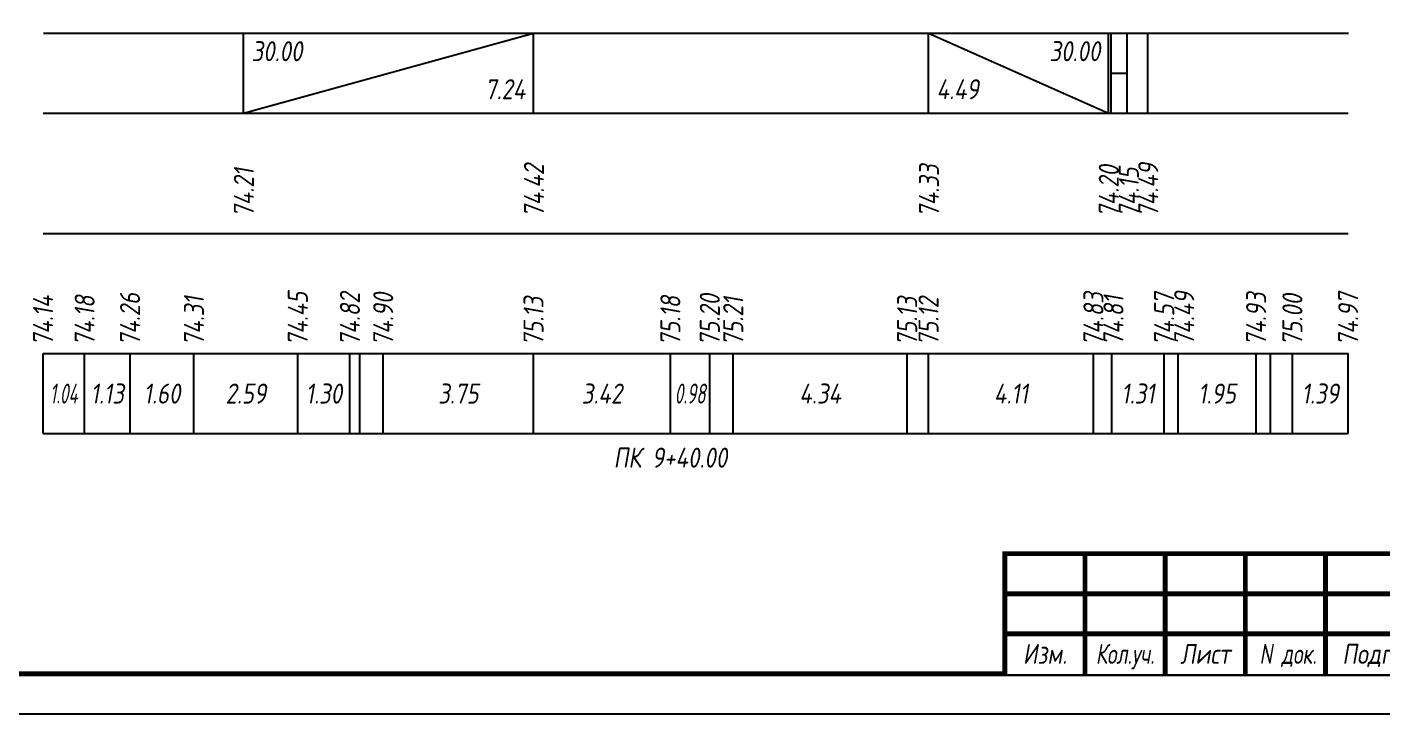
# Model space of a CAD drawing. Extents: x -717 to 1451, y -133302 to 233.
# Drawn here: x 78 to 247, y -14800.4 to -14714.7 of the extents above; entities that cross this region are included whole.
import ezdxf
from ezdxf.enums import TextEntityAlignment as Align

# ---------------------------------------------------------------- set-up
doc = ezdxf.new("R2010")
doc.units = 0
for name, color, linetype in [('Зарамочное оформление', 7, 'Continuous'), ('Код_510', 7, 'Continuous'), ('Код_516', 1, 'Continuous'), ('Подписи поперечников', 7, 'Continuous'), ('Таблица', 7, 'Continuous')]:
    doc.layers.add(name, color=color, linetype=linetype)
doc.styles.add('М', font='romand.shx', dxfattribs={"width": 0.8, "oblique": 10, "height": 2.5})

# ---------------------------------------------------------------- blocks, each defined once
blk = doc.blocks.new('Штамп')
at = {"linetype": 'Continuous'}
blk.add_wipeout([(199.95, -411.25), (384.95, -411.25), (384.95, -426.25), (199.95, -426.25)], dxfattribs=at).dxf.layer = 'Зарамочное оформление'
at = {"layer": 'Зарамочное оформление', "linetype": 'Continuous', "lineweight": -3, "const_width": 0.6, "flags": 128}
for points in [[(199.95, -426.25), (199.95, -411.25), (384.95, -411.25)], [(209.95, -411.25), (209.95, -426.25)], [(219.95, -411.25), (219.95, -426.25)], [(229.95, -411.25), (229.95, -426.25)], [(239.95, -411.25), (239.95, -426.25)], [(199.95, -416.25), (264.95, -416.25)], [(199.95, -421.25), (264.95, -421.25)]]:
    blk.add_lwpolyline(points, dxfattribs=at)
at = {"layer": 'Зарамочное оформление', "linetype": 'Continuous', "style": 'М', "oblique": 10}
for s, width, p in [('Изм.', 0.8, (204.95, -423.75)), ('Кол.уч.', 0.7, (214.95, -423.75)), ('Лист', 0.8, (224.95, -423.75)), ('N док.', 0.7, (235.28, -423.75)), ('Подпись', 0.8, (247.45, -423.75))]:
    blk.add_text(s, height=2.5, dxfattribs=dict(at, width=width)).set_placement(p, align=Align.MIDDLE_CENTER)
blk = doc.blocks.new('шифр')
blk.add_blockref('Штамп', (0, -14429))

msp = doc.modelspace()

# ---------------------------------------------------------------- linework, layer by layer
at = {"flags": 128}
msp.add_lwpolyline([(-30.054, -14800.421), (389.946, -14800.421), (389.946, -14503.421), (-30.054, -14503.421)], close=True, dxfattribs=at)
at = {"const_width": 0.6, "flags": 128}
msp.add_lwpolyline([(-10.054, -14795.421), (384.946, -14795.421), (384.946, -14508.421), (-10.054, -14508.421)], close=True, dxfattribs=at)
at = {"layer": 'Код_510'}
for p, q in [((79.946, -14765.421), (79.946, -14755.421)), ((85.131, -14765.421), (85.131, -14755.421)), ((90.795, -14765.421), (90.795, -14755.421)), ((98.774, -14765.421), (98.774, -14755.421)), ((111.732, -14765.421), (111.732, -14755.421)), ((118.235, -14765.421), (118.235, -14755.421)), ((119.475, -14765.421), (119.475, -14755.421)), ((122.387, -14765.421), (122.387, -14755.421)), ((141.138, -14765.421), (141.138, -14755.421)), ((158.218, -14765.421), (158.218, -14755.421)), ((163.134, -14765.421), (163.134, -14755.421)), ((166.059, -14765.421), (166.059, -14755.421)), ((187.755, -14765.421), (187.755, -14755.421)), ((190.426, -14765.421), (190.426, -14755.421)), ((211, -14765.421), (211, -14755.421)), ((213.283, -14765.421), (213.283, -14755.421)), ((219.823, -14765.421), (219.823, -14755.421)), ((221.558, -14765.421), (221.558, -14755.421)), ((231.291, -14765.421), (231.291, -14755.421)), ((233.077, -14765.421), (233.077, -14755.421)), ((235.822, -14765.421), (235.822, -14755.421)), ((242.781, -14765.421), (242.781, -14755.421))]:
    msp.add_line(p, q, dxfattribs=at)
at = {"layer": 'Код_516'}
for p, q in [((104.946, -14725.421), (104.946, -14715.421)), ((104.946, -14725.421), (141.138, -14715.421)), ((141.138, -14725.421), (141.138, -14715.421)), ((190.426, -14725.421), (190.426, -14715.421)), ((190.426, -14715.421), (212.86, -14725.421)), ((212.86, -14725.421), (212.86, -14715.421)), ((213.22, -14725.421), (213.22, -14715.421)), ((215.22, -14725.421), (215.22, -14715.421)), ((217.781, -14725.421), (217.781, -14715.421)), ((213.22, -14720.421), (215.22, -14720.421))]:
    msp.add_line(p, q, dxfattribs=at)
at = {"layer": 'Таблица'}
for p, q in [((80, -14715.421), (242.835, -14715.421)), ((79.946, -14725.421), (242.781, -14725.421)), ((79.946, -14740.421), (242.781, -14740.421)), ((79.946, -14755.421), (242.781, -14755.421)), ((79.946, -14765.421), (242.781, -14765.421))]:
    msp.add_line(p, q, dxfattribs=at)

# ---------------------------------------------------------------- texts
at = {"layer": 'Код_510', "style": 'М', "oblique": 10, "width": 0.8}
for s, p in [('74.14', (79.946, -14754.421)), ('74.18', (85.131, -14754.421)), ('74.26', (90.795, -14754.421)), ('74.31', (98.774, -14754.421)), ('74.45', (111.732, -14754.421)), ('74.82', (118.235, -14754.421)), ('74.90', (122.387, -14754.421)), ('75.13', (141.138, -14754.421)), ('75.18', (158.218, -14754.421)), ('75.20', (163.134, -14754.421)), ('75.21', (166.059, -14754.421)), ('75.13', (187.755, -14754.421)), ('75.12', (190.426, -14754.421)), ('74.83', (211, -14754.421)), ('74.81', (213.5, -14754.421)), ('74.57', (219.823, -14754.421)), ('74.49', (222.323, -14754.421)), ('74.93', (231.291, -14754.421)), ('75.00', (235.822, -14754.421)), ('74.97', (242.781, -14754.421))]:
    msp.add_text(s, height=2.5, rotation=90, dxfattribs=at).set_placement(p, align=Align.MIDDLE_LEFT)
at = {"layer": 'Код_510', "style": 'М', "oblique": 10}
for s, width, p in [('1.04', 0.6, (82.538, -14760.421)), ('1.13', 0.8, (87.963, -14760.421)), ('1.60', 0.8, (94.784, -14760.421)), ('2.59', 0.8, (105.253, -14760.421)), ('1.30', 0.8, (114.984, -14760.421)), ('3.75', 0.8, (131.763, -14760.421)), ('3.42', 0.8, (149.678, -14760.421)), ('0.98', 0.6, (160.676, -14760.421)), ('4.34', 0.8, (176.907, -14760.421)), ('4.11', 0.8, (200.713, -14760.421)), ('1.31', 0.8, (216.553, -14760.421)), ('1.95', 0.8, (226.424, -14760.421)), ('1.39', 0.8, (239.302, -14760.421))]:
    msp.add_text(s, height=2.5, dxfattribs=dict(at, width=width)).set_placement(p, align=Align.MIDDLE_CENTER)
at = {"layer": 'Код_516', "style": 'М', "oblique": 10, "width": 0.8}
msp.add_text('30.00', height=2.5, dxfattribs=at).set_placement((105.946, -14716.421), align=Align.TOP_LEFT)
msp.add_text('30.00', height=2.5, dxfattribs=at).set_placement((211.86, -14716.421), align=Align.TOP_RIGHT)
msp.add_text('7.24', height=2.5, dxfattribs=at).set_placement((140.138, -14724.421), align=Align.BOTTOM_RIGHT)
msp.add_text('4.49', height=2.5, dxfattribs=at).set_placement((191.426, -14724.421), align=Align.BOTTOM_LEFT)
for s, p in [('74.21', (105, -14738.371)), ('74.42', (141.193, -14738.371)), ('74.33', (190.48, -14738.371)), ('74.20', (212.914, -14738.371)), ('74.15', (215.414, -14738.371)), ('74.49', (217.835, -14738.371))]:
    msp.add_text(s, height=2.5, rotation=90, dxfattribs=at).set_placement(p, align=Align.MIDDLE_LEFT)
at = {"layer": 'Подписи поперечников', "style": 'М', "oblique": 10, "width": 0.8}
msp.add_text('ПК 9+40.00', height=2.5, dxfattribs=at).set_placement((158.218, -14770.421), align=Align.BOTTOM_CENTER)

# ---------------------------------------------------------------- next in the draw order: block references
msp.add_blockref('шифр', (0, 59.829))

doc.saveas('drawing.dxf')
